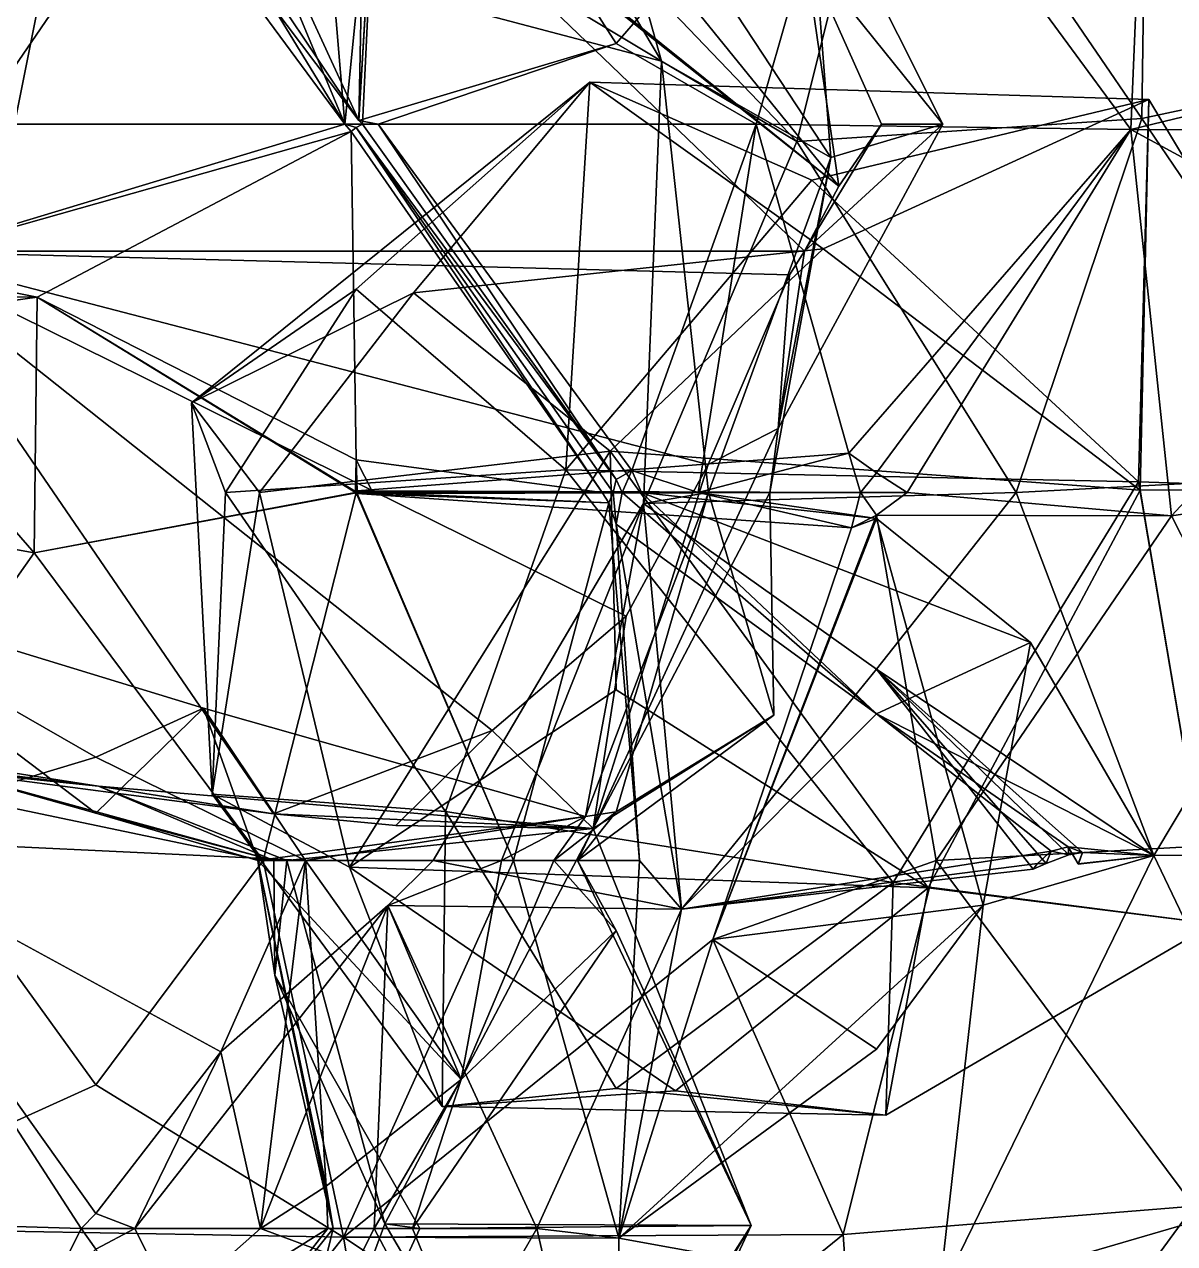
# Model space of a CAD drawing. Extents: x 290083 to 295691, y 4553739 to 4561622.
# Drawn here: x 292726.6 to 292782.3, y 4557872.7 to 4557931.8 of the extents above; entities that cross this region are included whole.
import ezdxf

# ---------------------------------------------------------------- set-up
doc = ezdxf.new("R2010")
doc.units = 0
doc.layers.add('Au_ppm_Pref_-_0_3', color=7, linetype='CONTINUOUS')

msp = doc.modelspace()

# ---------------------------------------------------------------- linework, layer by layer
at = {"layer": 'Au_ppm_Pref_-_0_3'}
for points in [[(292737.589, 4557946.51, 1909.286), (292720, 4557920.785, 1909.067), (292722.77, 4557949.601, 1909.3)], [(292742.79, 4557927.122, 1876.827), (292744.032, 4557948.338, 1872.732), (292731.01, 4557944.75, 1876.377)], [(292742.79, 4557927.122, 1876.827), (292755.255, 4557930.841, 1872.19), (292744.032, 4557948.338, 1872.732)], [(292755.255, 4557930.841, 1872.19), (292767.062, 4557944.517, 1873.123), (292744.032, 4557948.338, 1872.732)], [(292737.589, 4557946.51, 1909.286), (292764.366, 4557920.785, 1909.099), (292720, 4557920.785, 1909.067)], [(292737.589, 4557946.51, 1909.286), (292766.036, 4557923.931, 1909.126), (292764.366, 4557920.785, 1909.099)], [(292738.006, 4557946.446, 1909.265), (292766.036, 4557923.931, 1909.126), (292737.589, 4557946.51, 1909.286)], [(292748.614, 4557945.415, 1908.693), (292766.036, 4557923.931, 1909.126), (292738.006, 4557946.446, 1909.265)], [(292780.96, 4557945.731, 1876.68), (292767.062, 4557944.517, 1873.123), (292780.169, 4557926.676, 1871.068)], [(292780.703, 4557927.217, 1883.169), (292768.679, 4557944.828, 1883.565), (292780.96, 4557945.731, 1876.68)], [(292780.169, 4557926.676, 1871.068), (292794.627, 4557930.183, 1877.248), (292780.96, 4557945.731, 1876.68)], [(292780.703, 4557927.217, 1883.169), (292780.96, 4557945.731, 1876.68), (292794.627, 4557930.183, 1877.248)], [(292748.614, 4557945.415, 1908.693), (292764.383, 4557935.25, 1908.442), (292766.036, 4557923.931, 1909.126)], [(292742.79, 4557927.122, 1876.827), (292731.01, 4557944.75, 1876.377), (292738.626, 4557932.631, 1876.827)], [(292742.102, 4557926.932, 1877.088), (292740.829, 4557942.166, 1882.766), (292734.664, 4557944.75, 1878.999)], [(292742.102, 4557926.932, 1877.088), (292734.664, 4557944.75, 1878.999), (292738.626, 4557932.631, 1876.827)], [(292742.79, 4557927.122, 1876.827), (292738.626, 4557932.631, 1876.827), (292734.664, 4557944.75, 1878.999)], [(292742.79, 4557927.122, 1876.827), (292734.664, 4557944.75, 1878.999), (292743.137, 4557944.75, 1882.539)], [(292743.745, 4557943.209, 1882.766), (292742.79, 4557927.122, 1876.827), (292743.137, 4557944.75, 1882.539)], [(292764.001, 4557926.092, 1888.666), (292752.81, 4557937.783, 1887.536), (292768.679, 4557944.828, 1883.565)], [(292755.255, 4557930.841, 1872.19), (292762.024, 4557926.932, 1874.078), (292767.062, 4557944.517, 1873.123)], [(292767.062, 4557944.517, 1873.123), (292762.024, 4557926.932, 1874.078), (292780.169, 4557926.676, 1871.068)], [(292764.001, 4557926.092, 1888.666), (292768.679, 4557944.828, 1883.565), (292780.703, 4557927.217, 1883.169)], [(292729.52, 4557943.99, 1876.827), (292720.228, 4557938.783, 1883.449), (292726.114, 4557926.932, 1880.908)], [(292729.52, 4557943.99, 1876.827), (292726.114, 4557926.932, 1880.908), (292742.102, 4557926.932, 1877.088)], [(292729.52, 4557943.99, 1876.827), (292742.102, 4557926.932, 1877.088), (292738.626, 4557932.631, 1876.827)], [(292753.617, 4557943.609, 1901.467), (292740.354, 4557940.258, 1895.057), (292757.45, 4557929.994, 1895.062)], [(292764.505, 4557940.013, 1906.523), (292753.617, 4557943.609, 1901.467), (292765.649, 4557925.332, 1900.825)], [(292765.649, 4557925.332, 1900.825), (292753.617, 4557943.609, 1901.467), (292757.45, 4557929.994, 1895.062)], [(292743.745, 4557943.209, 1882.766), (292740.829, 4557942.166, 1882.766), (292742.102, 4557926.932, 1877.088)], [(292743.745, 4557943.209, 1882.766), (292742.102, 4557926.932, 1877.088), (292742.971, 4557926.932, 1876.975)], [(292743.745, 4557943.209, 1882.766), (292742.971, 4557926.932, 1876.975), (292742.79, 4557927.122, 1876.827)], [(292757.45, 4557929.994, 1895.062), (292740.354, 4557940.258, 1895.057), (292740.053, 4557934.596, 1890.033)], [(292771.068, 4557926.932, 1906.523), (292764.383, 4557935.25, 1908.442), (292764.505, 4557940.013, 1906.523)], [(292771.068, 4557926.932, 1906.523), (292764.505, 4557940.013, 1906.523), (292765.649, 4557925.332, 1900.825)], [(292752.81, 4557937.783, 1887.536), (292757.45, 4557929.994, 1895.062), (292740.053, 4557934.596, 1890.033)], [(292764.001, 4557926.092, 1888.666), (292757.45, 4557929.994, 1895.062), (292752.81, 4557937.783, 1887.536)], [(292764.383, 4557935.25, 1908.442), (292768.097, 4557926.932, 1908.793), (292766.036, 4557923.931, 1909.126)], [(292771.068, 4557926.932, 1906.523), (292768.097, 4557926.932, 1908.793), (292764.383, 4557935.25, 1908.442)], [(292743.729, 4557926.932, 1876.827), (292755.255, 4557930.841, 1872.19), (292742.79, 4557927.122, 1876.827)], [(292743.729, 4557926.932, 1876.827), (292762.024, 4557926.932, 1874.078), (292755.255, 4557930.841, 1872.19)], [(292757.45, 4557929.994, 1895.062), (292764.001, 4557926.092, 1888.666), (292756.575, 4557908.579, 1889.183)], [(292757.45, 4557929.994, 1895.062), (292756.575, 4557908.579, 1889.183), (292759.711, 4557909.114, 1895.983)], [(292759.711, 4557909.114, 1895.983), (292765.649, 4557925.332, 1900.825), (292757.45, 4557929.994, 1895.062)], [(292794.627, 4557930.183, 1877.248), (292780.169, 4557926.676, 1871.068), (292805.677, 4557926.651, 1870.942)], [(292792.362, 4557910.049, 1882.563), (292780.703, 4557927.217, 1883.169), (292794.627, 4557930.183, 1877.248)], [(292745.426, 4557918.779, 1792.264), (292734.688, 4557913.442, 1787.737), (292753.97, 4557928.98, 1787.948)], [(292742.656, 4557918.955, 1784.456), (292753.97, 4557928.98, 1787.948), (292734.688, 4557913.442, 1787.737)], [(292753.97, 4557928.98, 1787.948), (292742.656, 4557918.955, 1784.456), (292752.805, 4557910.198, 1780.656)], [(292765.277, 4557920.909, 1792.884), (292745.426, 4557918.779, 1792.264), (292753.97, 4557928.98, 1787.948)], [(292764.726, 4557924.223, 1782.858), (292753.97, 4557928.98, 1787.948), (292752.805, 4557910.198, 1780.656)], [(292764.726, 4557924.223, 1782.858), (292781.044, 4557928.128, 1787.619), (292753.97, 4557928.98, 1787.948)], [(292753.97, 4557928.98, 1787.948), (292781.044, 4557928.128, 1787.619), (292765.277, 4557920.909, 1792.884)], [(292780.545, 4557909.628, 1781.623), (292781.044, 4557928.128, 1787.619), (292764.726, 4557924.223, 1782.858)], [(292780.619, 4557909.225, 1793.756), (292765.277, 4557920.909, 1792.884), (292781.044, 4557928.128, 1787.619)], [(292792.404, 4557909.232, 1787.811), (292781.044, 4557928.128, 1787.619), (292780.545, 4557909.628, 1781.623)], [(292780.619, 4557909.225, 1793.756), (292781.044, 4557928.128, 1787.619), (292792.404, 4557909.232, 1787.811)], [(292719.479, 4557920.098, 1876.397), (292742.416, 4557926.592, 1876.827), (292742.102, 4557926.932, 1877.088)], [(292719.479, 4557920.098, 1876.397), (292742.102, 4557926.932, 1877.088), (292726.114, 4557926.932, 1880.908)], [(292742.971, 4557926.932, 1876.975), (292742.102, 4557926.932, 1877.088), (292742.656, 4557926.778, 1876.878)], [(292742.656, 4557926.778, 1876.878), (292742.102, 4557926.932, 1877.088), (292742.416, 4557926.592, 1876.827)], [(292754.576, 4557909.114, 1876.827), (292742.656, 4557926.778, 1876.878), (292742.416, 4557926.592, 1876.827)], [(292755.255, 4557909.742, 1877.036), (292742.971, 4557926.932, 1876.975), (292742.656, 4557926.778, 1876.878)], [(292755.255, 4557909.742, 1877.036), (292742.656, 4557926.778, 1876.878), (292755.101, 4557909.114, 1876.899)], [(292754.576, 4557909.114, 1876.827), (292755.101, 4557909.114, 1876.899), (292742.656, 4557926.778, 1876.878)], [(292742.971, 4557926.932, 1876.975), (292743.729, 4557926.932, 1876.827), (292742.79, 4557927.122, 1876.827)], [(292755.255, 4557909.742, 1877.036), (292743.729, 4557926.932, 1876.827), (292742.971, 4557926.932, 1876.975)], [(292755.255, 4557909.742, 1877.036), (292756.006, 4557910.175, 1876.827), (292743.729, 4557926.932, 1876.827)], [(292756.006, 4557910.175, 1876.827), (292762.024, 4557926.932, 1874.078), (292743.729, 4557926.932, 1876.827)], [(292759.223, 4557909.114, 1874.956), (292762.024, 4557926.932, 1874.078), (292756.006, 4557910.175, 1876.827)], [(292759.223, 4557909.114, 1874.956), (292766.518, 4557911.004, 1870.887), (292762.024, 4557926.932, 1874.078)], [(292780.169, 4557926.676, 1871.068), (292762.024, 4557926.932, 1874.078), (292766.518, 4557911.004, 1870.887)], [(292763.089, 4557912.204, 1906.523), (292764.366, 4557920.785, 1909.099), (292771.068, 4557926.932, 1906.523)], [(292763.089, 4557912.204, 1906.523), (292771.068, 4557926.932, 1906.523), (292765.649, 4557925.332, 1900.825)], [(292774.611, 4557909.114, 1885.951), (292764.001, 4557926.092, 1888.666), (292780.703, 4557927.217, 1883.169)], [(292764.366, 4557920.785, 1909.099), (292766.036, 4557923.931, 1909.126), (292768.097, 4557926.932, 1908.793)], [(292764.366, 4557920.785, 1909.099), (292768.097, 4557926.932, 1908.793), (292771.068, 4557926.932, 1906.523)], [(292792.362, 4557910.049, 1882.563), (292774.611, 4557909.114, 1885.951), (292780.703, 4557927.217, 1883.169)], [(292719.479, 4557920.098, 1876.397), (292727.218, 4557918.56, 1872.34), (292742.416, 4557926.592, 1876.827)], [(292742.656, 4557910.693, 1871.414), (292742.416, 4557926.592, 1876.827), (292727.218, 4557918.56, 1872.34)], [(292754.576, 4557909.114, 1876.827), (292742.416, 4557926.592, 1876.827), (292742.656, 4557910.693, 1871.414)], [(292780.169, 4557926.676, 1871.068), (292766.518, 4557911.004, 1870.887), (292767.854, 4557910.058, 1870.573)], [(292769.346, 4557909.114, 1870.184), (292780.169, 4557926.676, 1871.068), (292767.854, 4557910.058, 1870.573)], [(292769.346, 4557909.114, 1870.184), (292782.132, 4557907.98, 1866.117), (292780.169, 4557926.676, 1871.068)], [(292782.132, 4557907.98, 1866.117), (292793.053, 4557919.7, 1867.359), (292780.169, 4557926.676, 1871.068)], [(292780.169, 4557926.676, 1871.068), (292793.053, 4557919.7, 1867.359), (292805.677, 4557926.651, 1870.942)], [(292774.611, 4557909.114, 1885.951), (292756.575, 4557908.579, 1889.183), (292764.001, 4557926.092, 1888.666)], [(292762.681, 4557909.114, 1901.816), (292765.649, 4557925.332, 1900.825), (292759.711, 4557909.114, 1895.983)], [(292762.681, 4557909.114, 1901.816), (292763.089, 4557912.204, 1906.523), (292765.649, 4557925.332, 1900.825)], [(292764.726, 4557924.223, 1782.858), (292752.805, 4557910.198, 1780.656), (292780.545, 4557909.628, 1781.623)], [(292745.426, 4557918.779, 1792.264), (292765.277, 4557920.909, 1792.884), (292754.964, 4557911.105, 1795.989)], [(292754.964, 4557911.105, 1795.989), (292765.277, 4557920.909, 1792.884), (292780.619, 4557909.225, 1793.756)], [(292721.897, 4557895.751, 1909.982), (292720, 4557920.785, 1909.067), (292738.649, 4557893.546, 1910.642)], [(292738.649, 4557893.546, 1910.642), (292720, 4557920.785, 1909.067), (292749.243, 4557897.575, 1910.876)], [(292749.243, 4557897.575, 1910.876), (292720, 4557920.785, 1909.067), (292755.726, 4557903.114, 1910.454)], [(292720, 4557920.785, 1909.067), (292759.71, 4557910.456, 1909.891), (292755.726, 4557903.114, 1910.454)], [(292720, 4557920.785, 1909.067), (292763.636, 4557919.648, 1909.186), (292759.71, 4557910.456, 1909.891)], [(292720, 4557920.785, 1909.067), (292764.366, 4557920.785, 1909.099), (292763.636, 4557919.648, 1909.186)], [(292763.089, 4557912.204, 1906.523), (292763.636, 4557919.648, 1909.186), (292764.366, 4557920.785, 1909.099)], [(292719.479, 4557920.098, 1876.397), (292710.711, 4557918.655, 1870.887), (292727.218, 4557918.56, 1872.34)], [(292763.089, 4557912.204, 1906.523), (292759.71, 4557910.456, 1909.891), (292763.636, 4557919.648, 1909.186)], [(292782.132, 4557907.98, 1866.117), (292803.695, 4557911.145, 1864.664), (292793.053, 4557919.7, 1867.359)], [(292727.218, 4557918.56, 1872.34), (292710.711, 4557918.655, 1870.887), (292717.458, 4557917.209, 1868.189)], [(292727.218, 4557918.56, 1872.34), (292717.458, 4557917.209, 1868.189), (292727.068, 4557906.189, 1867.332)], [(292742.633, 4557909.114, 1870.877), (292727.218, 4557918.56, 1872.34), (292727.068, 4557906.189, 1867.332)], [(292742.656, 4557910.693, 1871.414), (292727.218, 4557918.56, 1872.34), (292742.631, 4557909.149, 1870.887)], [(292742.633, 4557909.114, 1870.877), (292742.631, 4557909.149, 1870.887), (292727.218, 4557918.56, 1872.34)], [(292734.688, 4557913.442, 1787.737), (292736.334, 4557909.114, 1784.757), (292742.656, 4557918.955, 1784.456)], [(292745.426, 4557918.779, 1792.264), (292737.977, 4557909.114, 1792.362), (292734.688, 4557913.442, 1787.737)], [(292742.656, 4557918.955, 1784.456), (292736.334, 4557909.114, 1784.757), (292752.805, 4557910.198, 1780.656)], [(292737.977, 4557909.114, 1792.362), (292745.426, 4557918.779, 1792.264), (292754.964, 4557911.105, 1795.989)], [(292710.884, 4557909.114, 1867.788), (292727.068, 4557906.189, 1867.332), (292717.458, 4557917.209, 1868.189)], [(292737.977, 4557909.114, 1792.362), (292735.691, 4557894.499, 1787.737), (292734.688, 4557913.442, 1787.737)], [(292734.688, 4557913.442, 1787.737), (292735.691, 4557894.499, 1787.737), (292736.334, 4557909.114, 1784.757)], [(292759.71, 4557910.456, 1909.891), (292763.089, 4557912.204, 1906.523), (292754.133, 4557892.842, 1905.946)], [(292763.089, 4557912.204, 1906.523), (292762.681, 4557909.114, 1901.816), (292754.133, 4557892.842, 1905.946)], [(292737.977, 4557909.114, 1792.362), (292754.964, 4557911.105, 1795.989), (292742.336, 4557890.962, 1793.674)], [(292754.964, 4557911.105, 1795.989), (292755.255, 4557899.546, 1796.865), (292742.336, 4557890.962, 1793.674)], [(292759.223, 4557909.114, 1874.956), (292742.703, 4557909.18, 1870.887), (292766.518, 4557911.004, 1870.887)], [(292767.083, 4557909.114, 1870.524), (292766.518, 4557911.004, 1870.887), (292742.703, 4557909.18, 1870.887)], [(292754.964, 4557911.105, 1795.989), (292770.361, 4557889.959, 1795.086), (292755.255, 4557899.546, 1796.865)], [(292780.619, 4557909.225, 1793.756), (292770.361, 4557889.959, 1795.086), (292754.964, 4557911.105, 1795.989)], [(292766.518, 4557911.004, 1870.887), (292767.083, 4557909.114, 1870.524), (292767.854, 4557910.058, 1870.573)], [(292803.695, 4557911.145, 1864.664), (292782.132, 4557907.98, 1866.117), (292790.103, 4557892.336, 1864.105)], [(292752.805, 4557910.198, 1780.656), (292736.334, 4557909.114, 1784.757), (292746.979, 4557893.666, 1782.354)], [(292742.656, 4557910.693, 1871.414), (292742.631, 4557909.149, 1870.887), (292742.703, 4557909.18, 1870.887)], [(292743.461, 4557909.114, 1871.267), (292742.656, 4557910.693, 1871.414), (292742.703, 4557909.18, 1870.887)], [(292754.576, 4557909.114, 1876.827), (292742.656, 4557910.693, 1871.414), (292743.461, 4557909.114, 1871.267)], [(292746.979, 4557893.666, 1782.354), (292768.665, 4557890.225, 1781.182), (292752.805, 4557910.198, 1780.656)], [(292780.545, 4557909.628, 1781.623), (292752.805, 4557910.198, 1780.656), (292768.665, 4557890.225, 1781.182)], [(292755.726, 4557903.114, 1910.454), (292759.71, 4557910.456, 1909.891), (292754.133, 4557892.842, 1905.946)], [(292755.541, 4557909.114, 1876.962), (292755.255, 4557909.742, 1877.036), (292755.101, 4557909.114, 1876.899)], [(292756.006, 4557910.175, 1876.827), (292755.255, 4557909.742, 1877.036), (292755.541, 4557909.114, 1876.962)], [(292756.006, 4557910.175, 1876.827), (292755.541, 4557909.114, 1876.962), (292756.48, 4557909.114, 1876.827)], [(292756.48, 4557909.114, 1876.827), (292759.223, 4557909.114, 1874.956), (292756.006, 4557910.175, 1876.827)], [(292769.346, 4557909.114, 1870.184), (292767.854, 4557910.058, 1870.573), (292767.083, 4557909.114, 1870.524)], [(292784.175, 4557888.227, 1787.749), (292780.545, 4557909.628, 1781.623), (292768.665, 4557890.225, 1781.182)], [(292781.276, 4557891.534, 1881.773), (292774.611, 4557909.114, 1885.951), (292792.362, 4557910.049, 1882.563)], [(292780.545, 4557909.628, 1781.623), (292784.175, 4557888.227, 1787.749), (292792.404, 4557909.232, 1787.811)], [(292804.344, 4557891.627, 1883.91), (292781.276, 4557891.534, 1881.773), (292792.362, 4557910.049, 1882.563)], [(292710.884, 4557909.114, 1867.788), (292719.343, 4557895.224, 1867.146), (292727.068, 4557906.189, 1867.332)], [(292742.656, 4557909.086, 1870.878), (292742.633, 4557909.114, 1870.877), (292727.068, 4557906.189, 1867.332)], [(292742.656, 4557909.086, 1870.878), (292727.068, 4557906.189, 1867.332), (292738.15, 4557891.296, 1867.072)], [(292737.977, 4557909.114, 1792.362), (292742.336, 4557890.962, 1793.674), (292735.691, 4557894.499, 1787.737)], [(292735.691, 4557894.499, 1787.737), (292746.979, 4557893.666, 1782.354), (292736.334, 4557909.114, 1784.757)], [(292750.27, 4557891.296, 1872.003), (292742.656, 4557909.086, 1870.878), (292738.15, 4557891.296, 1867.072)], [(292742.703, 4557909.18, 1870.887), (292742.631, 4557909.149, 1870.887), (292742.656, 4557909.14, 1870.878)], [(292742.631, 4557909.149, 1870.887), (292742.633, 4557909.114, 1870.877), (292742.656, 4557909.14, 1870.878)], [(292742.656, 4557909.14, 1870.878), (292742.633, 4557909.114, 1870.877), (292742.682, 4557909.114, 1870.875)], [(292742.682, 4557909.114, 1870.875), (292742.633, 4557909.114, 1870.877), (292742.656, 4557909.086, 1870.878)], [(292742.703, 4557909.18, 1870.887), (292742.656, 4557909.14, 1870.878), (292742.682, 4557909.114, 1870.875)], [(292742.698, 4557909.055, 1870.887), (292742.682, 4557909.114, 1870.875), (292742.656, 4557909.086, 1870.878)], [(292750.27, 4557891.296, 1872.003), (292742.698, 4557909.055, 1870.887), (292742.656, 4557909.086, 1870.878)], [(292767.083, 4557909.114, 1870.524), (292742.703, 4557909.18, 1870.887), (292742.682, 4557909.114, 1870.875)], [(292742.698, 4557909.055, 1870.887), (292767.083, 4557909.114, 1870.524), (292742.682, 4557909.114, 1870.875)], [(292754.895, 4557908.604, 1876.827), (292743.461, 4557909.114, 1871.267), (292742.698, 4557909.055, 1870.887)], [(292759.223, 4557909.114, 1874.956), (292766.642, 4557907.399, 1870.887), (292742.698, 4557909.055, 1870.887)], [(292759.223, 4557909.114, 1874.956), (292742.698, 4557909.055, 1870.887), (292743.461, 4557909.114, 1871.267)], [(292742.698, 4557909.055, 1870.887), (292766.642, 4557907.399, 1870.887), (292767.083, 4557909.114, 1870.524)], [(292754.895, 4557908.604, 1876.827), (292742.698, 4557909.055, 1870.887), (292750.27, 4557891.296, 1872.003)], [(292759.223, 4557909.114, 1874.956), (292743.461, 4557909.114, 1871.267), (292742.703, 4557909.18, 1870.887)], [(292754.576, 4557909.114, 1876.827), (292743.461, 4557909.114, 1871.267), (292754.895, 4557908.604, 1876.827)], [(292753.756, 4557893.416, 1894.645), (292755.255, 4557893.652, 1895.43), (292759.711, 4557909.114, 1895.983)], [(292753.756, 4557893.416, 1894.645), (292759.711, 4557909.114, 1895.983), (292756.575, 4557908.579, 1889.183)], [(292762.681, 4557909.114, 1901.816), (292762.879, 4557898.332, 1900.584), (292754.133, 4557892.842, 1905.946)], [(292754.895, 4557908.604, 1876.827), (292755.101, 4557909.114, 1876.899), (292754.576, 4557909.114, 1876.827)], [(292754.895, 4557908.604, 1876.827), (292755.255, 4557907.575, 1877.34), (292755.101, 4557909.114, 1876.899)], [(292755.255, 4557907.575, 1877.34), (292755.541, 4557909.114, 1876.962), (292755.101, 4557909.114, 1876.899)], [(292755.255, 4557907.575, 1877.34), (292767.854, 4557898.383, 1879.189), (292755.541, 4557909.114, 1876.962)], [(292755.255, 4557893.652, 1895.43), (292762.879, 4557898.332, 1900.584), (292759.711, 4557909.114, 1895.983)], [(292756.48, 4557909.114, 1876.827), (292755.541, 4557909.114, 1876.962), (292767.854, 4557898.383, 1879.189)], [(292756.48, 4557909.114, 1876.827), (292767.854, 4557898.383, 1879.189), (292775.314, 4557901.845, 1876.827)], [(292756.48, 4557909.114, 1876.827), (292775.314, 4557901.845, 1876.827), (292767.854, 4557907.847, 1871.31)], [(292756.48, 4557909.114, 1876.827), (292767.854, 4557907.847, 1871.31), (292759.223, 4557909.114, 1874.956)], [(292767.854, 4557900.549, 1885.621), (292756.575, 4557908.579, 1889.183), (292774.611, 4557909.114, 1885.951)], [(292759.223, 4557909.114, 1874.956), (292767.854, 4557907.847, 1871.31), (292766.642, 4557907.399, 1870.887)], [(292762.879, 4557898.332, 1900.584), (292762.681, 4557909.114, 1901.816), (292759.711, 4557909.114, 1895.983)], [(292767.854, 4557908.016, 1870.521), (292767.083, 4557909.114, 1870.524), (292766.642, 4557907.399, 1870.887)], [(292769.346, 4557909.114, 1870.184), (292767.083, 4557909.114, 1870.524), (292767.854, 4557908.016, 1870.521)], [(292781.276, 4557891.534, 1881.773), (292767.854, 4557900.549, 1885.621), (292774.611, 4557909.114, 1885.951)], [(292782.132, 4557907.98, 1866.117), (292769.346, 4557909.114, 1870.184), (292767.854, 4557908.016, 1870.521)], [(292770.361, 4557889.959, 1795.086), (292780.619, 4557909.225, 1793.756), (292784.175, 4557888.227, 1787.749)], [(292784.175, 4557888.227, 1787.749), (292780.619, 4557909.225, 1793.756), (292792.404, 4557909.232, 1787.811)], [(292746.385, 4557891.296, 1888.705), (292749.694, 4557891.296, 1892.023), (292756.575, 4557908.579, 1889.183)], [(292746.385, 4557891.296, 1888.705), (292756.575, 4557908.579, 1889.183), (292758.414, 4557888.927, 1882.384)], [(292749.694, 4557891.296, 1892.023), (292753.756, 4557893.416, 1894.645), (292756.575, 4557908.579, 1889.183)], [(292754.895, 4557908.604, 1876.827), (292750.27, 4557891.296, 1872.003), (292756.372, 4557891.296, 1876.827)], [(292755.255, 4557907.575, 1877.34), (292754.895, 4557908.604, 1876.827), (292756.372, 4557891.296, 1876.827)], [(292758.414, 4557888.927, 1882.384), (292756.575, 4557908.579, 1889.183), (292767.854, 4557900.549, 1885.621)], [(292759.927, 4557887.457, 1870.887), (292770.751, 4557891.296, 1866.313), (292767.854, 4557908.016, 1870.521)], [(292759.927, 4557887.457, 1870.887), (292767.854, 4557908.016, 1870.521), (292766.642, 4557907.399, 1870.887)], [(292767.854, 4557907.847, 1871.31), (292773.026, 4557889.128, 1876.423), (292759.927, 4557887.457, 1870.887)], [(292767.854, 4557907.847, 1871.31), (292759.927, 4557887.457, 1870.887), (292766.642, 4557907.399, 1870.887)], [(292782.132, 4557907.98, 1866.117), (292767.854, 4557908.016, 1870.521), (292770.751, 4557891.296, 1866.313)], [(292775.314, 4557901.845, 1876.827), (292773.026, 4557889.128, 1876.423), (292767.854, 4557907.847, 1871.31)], [(292782.132, 4557907.98, 1866.117), (292770.751, 4557891.296, 1866.313), (292790.103, 4557892.336, 1864.105)], [(292755.255, 4557907.575, 1877.34), (292756.372, 4557891.296, 1876.827), (292758.414, 4557888.927, 1882.384)], [(292755.255, 4557907.575, 1877.34), (292758.414, 4557888.927, 1882.384), (292767.854, 4557898.383, 1879.189)], [(292727.068, 4557906.189, 1867.332), (292719.343, 4557895.224, 1867.146), (292738.15, 4557891.296, 1867.072)], [(292730.057, 4557893.584, 1895.407), (292715.243, 4557904.786, 1894.978), (292719.494, 4557896.558, 1901.378)], [(292715.243, 4557904.786, 1894.978), (292730.057, 4557893.584, 1895.407), (292735.264, 4557898.661, 1894.645)], [(292715.243, 4557904.786, 1894.978), (292730.057, 4557896.293, 1892.979), (292717.09, 4557892.386, 1888.696)], [(292735.264, 4557898.661, 1894.645), (292730.057, 4557896.293, 1892.979), (292715.243, 4557904.786, 1894.978)], [(292754.133, 4557892.842, 1905.946), (292749.243, 4557897.575, 1910.876), (292755.726, 4557903.114, 1910.454)], [(292781.276, 4557891.534, 1881.773), (292775.314, 4557901.845, 1876.827), (292767.854, 4557898.383, 1879.189)], [(292781.276, 4557891.534, 1881.773), (292773.026, 4557889.128, 1876.423), (292775.314, 4557901.845, 1876.827)], [(292767.854, 4557900.549, 1885.621), (292775.446, 4557890.869, 1881.929), (292758.414, 4557888.927, 1882.384)], [(292767.854, 4557900.549, 1885.621), (292776.07, 4557891.139, 1881.978), (292775.446, 4557890.869, 1881.929)], [(292767.854, 4557900.549, 1885.621), (292777.168, 4557891.557, 1882.045), (292776.07, 4557891.139, 1881.978)], [(292767.854, 4557900.549, 1885.621), (292777.822, 4557891.684, 1882.045), (292777.168, 4557891.557, 1882.045)], [(292767.854, 4557900.549, 1885.621), (292781.276, 4557891.534, 1881.773), (292777.822, 4557891.684, 1882.045)], [(292755.255, 4557899.546, 1796.865), (292770.361, 4557889.959, 1795.086), (292742.336, 4557890.962, 1793.674)], [(292740.196, 4557891.296, 1889.865), (292730.057, 4557896.293, 1892.979), (292735.264, 4557898.661, 1894.645)], [(292735.264, 4557898.661, 1894.645), (292730.057, 4557893.584, 1895.407), (292737.889, 4557891.296, 1898.337)], [(292740.196, 4557891.296, 1889.865), (292735.264, 4557898.661, 1894.645), (292753.756, 4557893.416, 1894.645)], [(292737.889, 4557891.296, 1898.337), (292753.756, 4557893.416, 1894.645), (292735.264, 4557898.661, 1894.645)], [(292758.414, 4557888.927, 1882.384), (292776.311, 4557891.741, 1881.634), (292767.854, 4557898.383, 1879.189)], [(292776.311, 4557891.741, 1881.634), (292777.131, 4557891.955, 1881.57), (292767.854, 4557898.383, 1879.189)], [(292777.131, 4557891.955, 1881.57), (292781.276, 4557891.534, 1881.773), (292767.854, 4557898.383, 1879.189)], [(292730.173, 4557894.887, 1906.604), (292706.334, 4557897.814, 1905.046), (292713.175, 4557896.806, 1909.821)], [(292730.173, 4557894.887, 1906.604), (292719.494, 4557896.558, 1901.378), (292706.334, 4557897.814, 1905.046)], [(292755.255, 4557893.652, 1895.43), (292753.383, 4557891.296, 1900.584), (292762.879, 4557898.332, 1900.584)], [(292762.879, 4557898.332, 1900.584), (292753.383, 4557891.296, 1900.584), (292754.133, 4557892.842, 1905.946)], [(292744.575, 4557892.984, 1910.868), (292738.649, 4557893.546, 1910.642), (292749.243, 4557897.575, 1910.876)], [(292749.243, 4557897.575, 1910.876), (292754.133, 4557892.842, 1905.946), (292744.575, 4557892.984, 1910.868)], [(292730.173, 4557894.887, 1906.604), (292713.175, 4557896.806, 1909.821), (292720, 4557895.982, 1909.908)], [(292730.057, 4557896.293, 1892.979), (292740.196, 4557891.296, 1889.865), (292717.09, 4557892.386, 1888.696)], [(292730.057, 4557893.584, 1895.407), (292719.494, 4557896.558, 1901.378), (292738.674, 4557891.296, 1900.584)], [(292738.674, 4557891.296, 1900.584), (292719.494, 4557896.558, 1901.378), (292730.173, 4557894.887, 1906.604)], [(292730.173, 4557894.887, 1906.604), (292720, 4557895.982, 1909.908), (292721.897, 4557895.751, 1909.982)], [(292738.649, 4557893.546, 1910.642), (292730.173, 4557894.887, 1906.604), (292721.897, 4557895.751, 1909.982)], [(292730.057, 4557880.428, 1867.265), (292719.343, 4557895.224, 1867.146), (292714.828, 4557873.535, 1869.154)], [(292730.057, 4557880.428, 1867.265), (292738.15, 4557891.296, 1867.072), (292719.343, 4557895.224, 1867.146)], [(292754.133, 4557892.842, 1905.946), (292730.173, 4557894.887, 1906.604), (292738.649, 4557893.546, 1910.642)], [(292738.674, 4557891.296, 1900.584), (292730.173, 4557894.887, 1906.604), (292739.304, 4557891.296, 1902.164)], [(292754.133, 4557892.842, 1905.946), (292739.304, 4557891.296, 1902.164), (292730.173, 4557894.887, 1906.604)], [(292735.691, 4557894.499, 1787.737), (292742.336, 4557890.962, 1793.674), (292746.825, 4557879.373, 1787.737)], [(292735.691, 4557894.499, 1787.737), (292746.825, 4557879.373, 1787.737), (292746.979, 4557893.666, 1782.354)], [(292746.825, 4557879.373, 1787.737), (292755.255, 4557880.256, 1784.057), (292746.979, 4557893.666, 1782.354)], [(292746.979, 4557893.666, 1782.354), (292755.255, 4557880.256, 1784.057), (292768.665, 4557890.225, 1781.182)], [(292730.057, 4557893.584, 1895.407), (292738.674, 4557891.296, 1900.584), (292737.889, 4557891.296, 1898.337)], [(292737.889, 4557891.296, 1898.337), (292752.237, 4557891.296, 1896.068), (292753.756, 4557893.416, 1894.645)], [(292744.575, 4557892.984, 1910.868), (292754.133, 4557892.842, 1905.946), (292738.649, 4557893.546, 1910.642)], [(292740.196, 4557891.296, 1889.865), (292753.756, 4557893.416, 1894.645), (292749.694, 4557891.296, 1892.023)], [(292753.756, 4557893.416, 1894.645), (292752.237, 4557891.296, 1896.068), (292755.255, 4557893.652, 1895.43)], [(292755.255, 4557893.652, 1895.43), (292752.237, 4557891.296, 1896.068), (292753.383, 4557891.296, 1900.584)], [(292744.046, 4557873.698, 1904.365), (292739.304, 4557891.296, 1902.164), (292754.133, 4557892.842, 1905.946)], [(292744.046, 4557873.698, 1904.365), (292754.133, 4557892.842, 1905.946), (292761.788, 4557873.61, 1900.616)], [(292753.383, 4557891.296, 1900.584), (292761.788, 4557873.61, 1900.616), (292754.133, 4557892.842, 1905.946)], [(292729.338, 4557873.478, 1888.366), (292705.904, 4557874.186, 1886.563), (292717.09, 4557892.386, 1888.696)], [(292736.098, 4557882.021, 1888.705), (292717.09, 4557892.386, 1888.696), (292740.196, 4557891.296, 1889.865)], [(292717.09, 4557892.386, 1888.696), (292736.098, 4557882.021, 1888.705), (292730.057, 4557874.197, 1888.466)], [(292730.057, 4557874.197, 1888.466), (292729.338, 4557873.478, 1888.366), (292717.09, 4557892.386, 1888.696)], [(292790.103, 4557892.336, 1864.105), (292770.751, 4557891.296, 1866.313), (292783.213, 4557874.549, 1865.571)], [(292776.311, 4557891.741, 1881.634), (292777.168, 4557891.557, 1882.045), (292777.131, 4557891.955, 1881.57)], [(292777.131, 4557891.955, 1881.57), (292777.616, 4557891.133, 1881.865), (292781.276, 4557891.534, 1881.773)], [(292777.131, 4557891.955, 1881.57), (292777.168, 4557891.557, 1882.045), (292777.822, 4557891.684, 1882.045)], [(292777.616, 4557891.133, 1881.865), (292777.131, 4557891.955, 1881.57), (292777.822, 4557891.684, 1882.045)], [(292758.414, 4557888.927, 1882.384), (292775.647, 4557891.145, 1881.835), (292776.311, 4557891.741, 1881.634)], [(292781.276, 4557891.534, 1881.773), (292770.873, 4557870.198, 1880.25), (292773.026, 4557889.128, 1876.423)], [(292781.276, 4557891.534, 1881.773), (292788.959, 4557875.477, 1884.02), (292770.873, 4557870.198, 1880.25)], [(292775.647, 4557891.145, 1881.835), (292776.07, 4557891.139, 1881.978), (292776.311, 4557891.741, 1881.634)], [(292776.07, 4557891.139, 1881.978), (292777.168, 4557891.557, 1882.045), (292776.311, 4557891.741, 1881.634)], [(292777.629, 4557891.132, 1881.875), (292781.276, 4557891.534, 1881.773), (292777.614, 4557891.117, 1881.871)], [(292777.616, 4557891.133, 1881.865), (292777.614, 4557891.117, 1881.871), (292781.276, 4557891.534, 1881.773)], [(292777.616, 4557891.133, 1881.865), (292777.822, 4557891.684, 1882.045), (292777.629, 4557891.132, 1881.875)], [(292777.822, 4557891.684, 1882.045), (292781.276, 4557891.534, 1881.773), (292777.629, 4557891.132, 1881.875)], [(292781.276, 4557891.534, 1881.773), (292804.344, 4557891.627, 1883.91), (292788.959, 4557875.477, 1884.02)], [(292742.039, 4557873.05, 1871.211), (292738.15, 4557891.296, 1867.072), (292730.057, 4557880.428, 1867.265)], [(292740.196, 4557891.296, 1889.865), (292738.02, 4557873.478, 1892.459), (292736.098, 4557882.021, 1888.705)], [(292741.543, 4557873.478, 1895.169), (292741.206, 4557875.529, 1894.645), (292737.889, 4557891.296, 1898.337)], [(292741.543, 4557873.478, 1895.169), (292737.889, 4557891.296, 1898.337), (292738.726, 4557885.739, 1900.584)], [(292747.749, 4557880.68, 1894.645), (292752.237, 4557891.296, 1896.068), (292737.889, 4557891.296, 1898.337)], [(292747.749, 4557880.68, 1894.645), (292737.889, 4557891.296, 1898.337), (292741.206, 4557875.529, 1894.645)], [(292737.889, 4557891.296, 1898.337), (292738.674, 4557891.296, 1900.584), (292738.726, 4557885.739, 1900.584)], [(292740.196, 4557891.296, 1889.865), (292741.206, 4557875.529, 1894.645), (292738.02, 4557873.478, 1892.459)], [(292742.039, 4557873.05, 1871.211), (292750.27, 4557891.296, 1872.003), (292738.15, 4557891.296, 1867.072)], [(292738.726, 4557885.739, 1900.584), (292738.674, 4557891.296, 1900.584), (292739.304, 4557891.296, 1902.164)], [(292744.046, 4557873.698, 1904.365), (292738.726, 4557885.739, 1900.584), (292739.304, 4557891.296, 1902.164)], [(292740.196, 4557891.296, 1889.865), (292749.694, 4557891.296, 1892.023), (292747.749, 4557880.68, 1894.645)], [(292740.196, 4557891.296, 1889.865), (292747.749, 4557880.68, 1894.645), (292741.206, 4557875.529, 1894.645)], [(292742.039, 4557873.05, 1871.211), (292755.369, 4557873.008, 1876.583), (292750.27, 4557891.296, 1872.003)], [(292770.361, 4557889.959, 1795.086), (292758.119, 4557880.14, 1792.805), (292742.336, 4557890.962, 1793.674)], [(292746.825, 4557879.373, 1787.737), (292742.336, 4557890.962, 1793.674), (292758.119, 4557880.14, 1792.805)], [(292744.197, 4557889.117, 1888.705), (292747.749, 4557880.68, 1894.645), (292749.694, 4557891.296, 1892.023)], [(292746.385, 4557891.296, 1888.705), (292744.197, 4557889.117, 1888.705), (292749.694, 4557891.296, 1892.023)], [(292744.197, 4557889.117, 1888.705), (292746.385, 4557891.296, 1888.705), (292758.414, 4557888.927, 1882.384)], [(292747.749, 4557880.68, 1894.645), (292755.255, 4557887.899, 1895.777), (292752.237, 4557891.296, 1896.068)], [(292756.372, 4557891.296, 1876.827), (292750.27, 4557891.296, 1872.003), (292755.369, 4557873.008, 1876.583)], [(292755.255, 4557887.899, 1895.777), (292753.383, 4557891.296, 1900.584), (292752.237, 4557891.296, 1896.068)], [(292755.255, 4557887.899, 1895.777), (292761.788, 4557873.61, 1900.616), (292753.383, 4557891.296, 1900.584)], [(292755.369, 4557873.008, 1876.583), (292758.414, 4557888.927, 1882.384), (292756.372, 4557891.296, 1876.827)], [(292758.414, 4557888.927, 1882.384), (292775.446, 4557890.869, 1881.929), (292775.647, 4557891.145, 1881.835)], [(292766.246, 4557873.185, 1868.254), (292770.751, 4557891.296, 1866.313), (292759.927, 4557887.457, 1870.887)], [(292783.213, 4557874.549, 1865.571), (292770.751, 4557891.296, 1866.313), (292766.246, 4557873.185, 1868.254)], [(292775.446, 4557890.869, 1881.929), (292776.07, 4557891.139, 1881.978), (292775.647, 4557891.145, 1881.835)], [(292777.616, 4557891.133, 1881.865), (292777.629, 4557891.132, 1881.875), (292777.614, 4557891.117, 1881.871)], [(292768.665, 4557890.225, 1781.182), (292755.255, 4557880.256, 1784.057), (292768.312, 4557878.963, 1787.459)], [(292768.312, 4557878.963, 1787.459), (292784.175, 4557888.227, 1787.749), (292768.665, 4557890.225, 1781.182)], [(292758.119, 4557880.14, 1792.805), (292770.361, 4557889.959, 1795.086), (292768.312, 4557878.963, 1787.459)], [(292768.312, 4557878.963, 1787.459), (292770.361, 4557889.959, 1795.086), (292784.175, 4557888.227, 1787.749)], [(292744.197, 4557889.117, 1888.705), (292751.398, 4557873.478, 1884.021), (292731.936, 4557873.478, 1887.819)], [(292744.197, 4557889.117, 1888.705), (292731.936, 4557873.478, 1887.819), (292736.098, 4557882.021, 1888.705)], [(292744.197, 4557889.117, 1888.705), (292736.098, 4557882.021, 1888.705), (292738.02, 4557873.478, 1892.459)], [(292744.197, 4557889.117, 1888.705), (292738.02, 4557873.478, 1892.459), (292743.532, 4557873.478, 1894.232)], [(292744.197, 4557889.117, 1888.705), (292743.532, 4557873.478, 1894.232), (292747.749, 4557880.68, 1894.645)], [(292744.197, 4557889.117, 1888.705), (292758.414, 4557888.927, 1882.384), (292751.398, 4557873.478, 1884.021)], [(292770.873, 4557870.198, 1880.25), (292755.369, 4557873.008, 1876.583), (292773.026, 4557889.128, 1876.423)], [(292767.854, 4557882.154, 1873.779), (292773.026, 4557889.128, 1876.423), (292755.369, 4557873.008, 1876.583)], [(292773.026, 4557889.128, 1876.423), (292767.854, 4557882.154, 1873.779), (292759.927, 4557887.457, 1870.887)], [(292751.398, 4557873.478, 1884.021), (292758.414, 4557888.927, 1882.384), (292755.369, 4557873.008, 1876.583)], [(292745.378, 4557873.478, 1894.645), (292761.788, 4557873.61, 1900.616), (292755.255, 4557887.899, 1895.777)], [(292745.378, 4557873.478, 1894.645), (292755.255, 4557887.899, 1895.777), (292747.749, 4557880.68, 1894.645)], [(292742.039, 4557873.05, 1871.211), (292759.927, 4557887.457, 1870.887), (292755.369, 4557873.008, 1876.583)], [(292742.039, 4557873.05, 1871.211), (292766.246, 4557873.185, 1868.254), (292759.927, 4557887.457, 1870.887)], [(292767.854, 4557882.154, 1873.779), (292755.369, 4557873.008, 1876.583), (292759.927, 4557887.457, 1870.887)], [(292744.046, 4557873.698, 1904.365), (292745.744, 4557873.478, 1900.584), (292738.726, 4557885.739, 1900.584)], [(292741.543, 4557873.478, 1895.169), (292738.726, 4557885.739, 1900.584), (292745.744, 4557873.478, 1900.584)], [(292736.098, 4557882.021, 1888.705), (292731.936, 4557873.478, 1887.819), (292730.057, 4557874.197, 1888.466)], [(292745.378, 4557873.478, 1894.645), (292747.749, 4557880.68, 1894.645), (292743.532, 4557873.478, 1894.232)], [(292742.039, 4557873.05, 1871.211), (292730.057, 4557880.428, 1867.265), (292714.828, 4557873.535, 1869.154)], [(292746.825, 4557879.373, 1787.737), (292768.312, 4557878.963, 1787.459), (292755.255, 4557880.256, 1784.057)], [(292758.119, 4557880.14, 1792.805), (292768.312, 4557878.963, 1787.459), (292746.825, 4557879.373, 1787.737)], [(292741.206, 4557875.529, 1894.645), (292741.279, 4557873.478, 1894.645), (292738.02, 4557873.478, 1892.459)], [(292741.279, 4557873.478, 1894.645), (292741.206, 4557875.529, 1894.645), (292741.543, 4557873.478, 1895.169)], [(292777.31, 4557859.999, 1884.158), (292770.873, 4557870.198, 1880.25), (292788.959, 4557875.477, 1884.02)], [(292794.844, 4557855.411, 1887.818), (292777.31, 4557859.999, 1884.158), (292788.959, 4557875.477, 1884.02)], [(292705.904, 4557874.186, 1886.563), (292729.338, 4557873.478, 1888.366), (292727.734, 4557870.193, 1888.705)], [(292705.904, 4557874.186, 1886.563), (292727.734, 4557870.193, 1888.705), (292714.642, 4557862.361, 1889.612)], [(292729.338, 4557873.478, 1888.366), (292730.057, 4557874.197, 1888.466), (292731.936, 4557873.478, 1887.819)], [(292766.246, 4557873.185, 1868.254), (292767.6, 4557853.209, 1867.235), (292783.213, 4557874.549, 1865.571)], [(292767.6, 4557853.209, 1867.235), (292790.799, 4557858.635, 1867.002), (292783.213, 4557874.549, 1865.571)], [(292744.046, 4557873.698, 1904.365), (292752.595, 4557859.136, 1904.111), (292736.901, 4557854.313, 1901.43)], [(292744.046, 4557873.698, 1904.365), (292736.901, 4557854.313, 1901.43), (292745.744, 4557873.478, 1900.584)], [(292744.046, 4557873.698, 1904.365), (292761.788, 4557873.61, 1900.616), (292752.595, 4557859.136, 1904.111)], [(292761.788, 4557873.61, 1900.616), (292745.378, 4557873.478, 1894.645), (292752.014, 4557857.371, 1894.972)], [(292752.014, 4557857.371, 1894.972), (292753.439, 4557855.66, 1900.584), (292761.788, 4557873.61, 1900.616)], [(292761.788, 4557873.61, 1900.616), (292753.439, 4557855.66, 1900.584), (292752.595, 4557859.136, 1904.111)], [(292730.094, 4557858.042, 1868.162), (292714.828, 4557873.535, 1869.154), (292704.635, 4557856.854, 1869.445)], [(292742.039, 4557873.05, 1871.211), (292714.828, 4557873.535, 1869.154), (292730.094, 4557858.042, 1868.162)], [(292727.451, 4557855.768, 1895.627), (292741.543, 4557873.478, 1895.169), (292736.901, 4557854.313, 1901.43)], [(292741.543, 4557873.478, 1895.169), (292727.451, 4557855.768, 1895.627), (292741.279, 4557873.478, 1894.645)], [(292730.057, 4557866.419, 1891.058), (292741.279, 4557873.478, 1894.645), (292727.451, 4557855.768, 1895.627)], [(292729.338, 4557873.478, 1888.366), (292730.057, 4557872.472, 1888.37), (292727.734, 4557870.193, 1888.705)], [(292729.338, 4557873.478, 1888.366), (292731.936, 4557873.478, 1887.819), (292730.057, 4557872.472, 1888.37)], [(292730.057, 4557866.419, 1891.058), (292742.656, 4557871.74, 1894.065), (292738.02, 4557873.478, 1892.459)], [(292730.057, 4557866.419, 1891.058), (292738.02, 4557873.478, 1892.459), (292741.279, 4557873.478, 1894.645)], [(292730.057, 4557872.472, 1888.37), (292731.936, 4557873.478, 1887.819), (292740.956, 4557855.308, 1887.224)], [(292742.039, 4557873.05, 1871.211), (292730.094, 4557858.042, 1868.162), (292745.547, 4557852.268, 1867.442)], [(292751.398, 4557873.478, 1884.021), (292740.956, 4557855.308, 1887.224), (292731.936, 4557873.478, 1887.819)], [(292736.901, 4557854.313, 1901.43), (292741.543, 4557873.478, 1895.169), (292745.744, 4557873.478, 1900.584)], [(292743.532, 4557873.478, 1894.232), (292738.02, 4557873.478, 1892.459), (292742.656, 4557871.74, 1894.065)], [(292751.398, 4557873.478, 1884.021), (292755.377, 4557856.142, 1882.949), (292740.956, 4557855.308, 1887.224)], [(292742.039, 4557873.05, 1871.211), (292755.255, 4557864.26, 1868.021), (292766.246, 4557873.185, 1868.254)], [(292742.039, 4557873.05, 1871.211), (292745.547, 4557852.268, 1867.442), (292755.255, 4557864.26, 1868.021)], [(292752.014, 4557857.371, 1894.972), (292743.532, 4557873.478, 1894.232), (292742.656, 4557871.74, 1894.065)], [(292745.378, 4557873.478, 1894.645), (292743.532, 4557873.478, 1894.232), (292752.014, 4557857.371, 1894.972)], [(292751.398, 4557873.478, 1884.021), (292755.369, 4557873.008, 1876.583), (292755.377, 4557856.142, 1882.949)], [(292767.6, 4557853.209, 1867.235), (292766.246, 4557873.185, 1868.254), (292755.255, 4557864.26, 1868.021)], [(292770.873, 4557870.198, 1880.25), (292755.377, 4557856.142, 1882.949), (292755.369, 4557873.008, 1876.583)]]:
    msp.add_3dface(points, dxfattribs=at)

doc.saveas('drawing.dxf')
